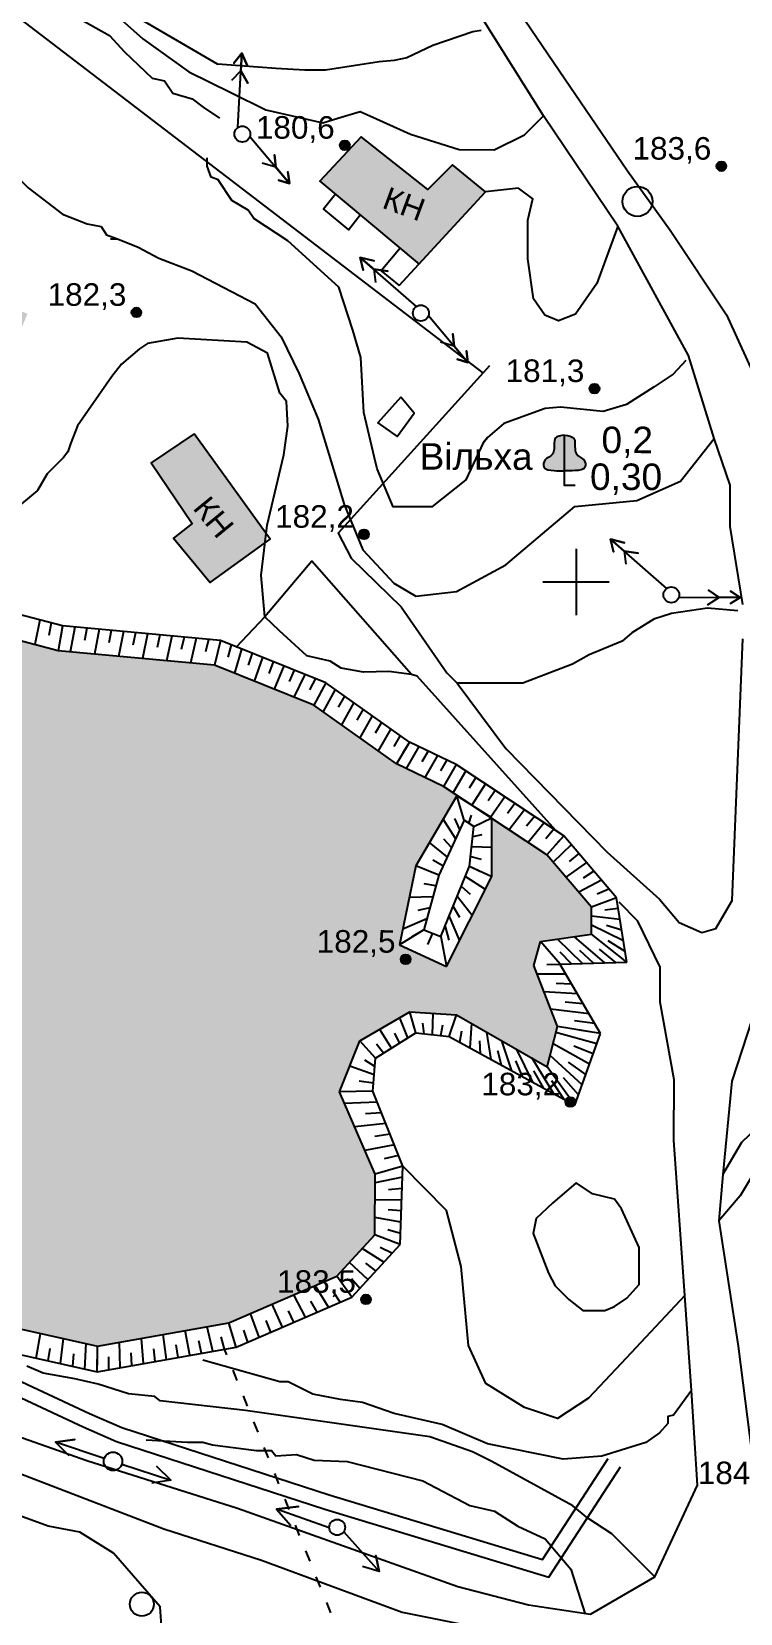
# Model space of a CAD drawing. Header units: millimetres. Extents: x 6243 to 9314, y 4730 to 7085.
# Drawn here: x 7117.9 to 7224.8, y 6244.3 to 6483 of the extents above; entities that cross this region are included whole.
import ezdxf

# ---------------------------------------------------------------- set-up
doc = ezdxf.new("R2010")
doc.units = ezdxf.units.MM
doc.header["$LTSCALE"] = 0.7
doc.linetypes.add('ACAD_ISO03W100', pattern=[30, 12, -18])
for name, color, linetype in [('відм', 14, 'Continuous'), ('горизонталі', 22, 'Continuous'), ('дерево', 7, 'Continuous'), ('Откос', 7, 'Continuous'), ('чорн', 255, 'Continuous')]:
    doc.layers.add(name, color=color, linetype=linetype)
doc.styles.get("Standard").update_dxf_attribs({"font": 'arial.ttf'})

# ---------------------------------------------------------------- blocks, each defined once
blk = doc.blocks.new('2')
at = {"layer": 'чорн', "color": 7, "ltscale": 0.2, "transparency": 33554687}
for points in [[(5384.23, 2474.06), (5382.07, 2477.27), (5383.33, 2476.55), (5382.07, 2477.27), (5382.25, 2475.85)], [(5385.02, 2472.91), (5387.23, 2469.73), (5387.02, 2471.17), (5387.23, 2469.73), (5385.97, 2470.41)]]:
    blk.add_lwpolyline(points, dxfattribs=at)
blk.add_circle((5384.63, 2473.49), 0.697, dxfattribs=at)

msp = doc.modelspace()

# ---------------------------------------------------------------- hatches: boundary and pattern name
at = {"layer": 'відм', "ltscale": 0.2}
h = msp.add_hatch(color=32, dxfattribs=at)
h.dxf.hatch_style = 1
h.paths.add_polyline_path([(7165.85, 6465.87, 1), (7164.38, 6465.87, 1)])
h = msp.add_hatch(color=32, dxfattribs=at)
h.dxf.hatch_style = 1
h.paths.add_polyline_path([(7222.64, 6462.72, 1), (7221.17, 6462.72, 1)])
h = msp.add_hatch(color=32, dxfattribs=at)
h.dxf.hatch_style = 1
h.paths.add_polyline_path([(7134.43, 6440.65, 1), (7132.97, 6440.66, 1)])
h = msp.add_hatch(color=32, dxfattribs=at)
h.dxf.hatch_style = 1
h.paths.add_polyline_path([(7203.5, 6429.15, 1), (7202.03, 6429.15, 1)])
h = msp.add_hatch(color=32, dxfattribs=at)
h.dxf.hatch_style = 1
h.paths.add_polyline_path([(7168.75, 6407.17, 1), (7167.28, 6407.17, 1)])
h = msp.add_hatch(color=256, dxfattribs=at)
h.dxf.hatch_style = 1
h.paths.add_polyline_path([(7175.02, 6343.03, 1), (7173.55, 6343.03, 1)])
h = msp.add_hatch(color=32, dxfattribs=at)
h.dxf.hatch_style = 1
h.paths.add_polyline_path([(7199.84, 6321.5, 1), (7198.37, 6321.5, 1)])
h = msp.add_hatch(color=32, dxfattribs=at)
h.dxf.hatch_style = 1
h.paths.add_polyline_path([(7169.05, 6291.7, 1), (7167.58, 6291.7, 1)])
at = {"layer": 'чорн', "ltscale": 0.2}
h = msp.add_hatch(color=5, dxfattribs=at)
h.dxf.hatch_style = 1
h.set_gradient(color1=(0, 0, 255), color2=(0, 0, 255), tint=1)
h.paths.add_polyline_path([(7051.75, 6427.54), (7031.34, 6453.15), (7022.25, 6462.51), (7015.11, 6472.69), (7010.39, 6476.75), (7001.48, 6476.76), (6987.69, 6472.9), (6973.26, 6462.38), (6971.88, 6455.72), (6976.76, 6443.52), (6997.48, 6410.18), (7007.67, 6392.59), (7026.81, 6374.67), (7035.19, 6370.66), (7042.41, 6369.66), (7049.68, 6364.37), (7054.11, 6354.88), (7057.84, 6340.15), (7064.39, 6327.53), (7078.67, 6310.87), (7096.01, 6296.2), (7108.92, 6288.86), (7127.85, 6284.65), (7147.64, 6288.17), (7163.92, 6295.21), (7169.66, 6301.46), (7169.67, 6310.63), (7164.33, 6323.05), (7167.4, 6330.72), (7174.91, 6335.08), (7181.97, 6334.65), (7195.62, 6326.8), (7197.17, 6332.87), (7193.6, 6342.08), (7194.62, 6345.7), (7202.29, 6346.8), (7202.3, 6350.91), (7195.58, 6358.81), (7187.28, 6364.32), (7187.27, 6355.54), (7180.44, 6341.92), (7173.35, 6345.22), (7175.83, 6357.12), (7182.04, 6367.79), (7180.02, 6369.13), (7172.93, 6372.53), (7160.44, 6381.4), (7145.48, 6387.4), (7121.91, 6389.59), (7106.03, 6393.78), (7078.64, 6402.84), (7070.07, 6407.22)])
at = {"layer": 'чорн', "ltscale": 0.2, "true_color": 0xf26722}
h = msp.add_hatch(color=30, dxfattribs=at)
h.dxf.hatch_style = 1
h.paths.add_polyline_path([(7089.1, 6451.68), (7081.98, 6435.76), (7110.77, 6424.73), (7117.27, 6440.45)])
h.paths.add_polyline_path([(7142.42, 6422.35), (7135.94, 6417.95), (7142.08, 6408.81), (7139.29, 6406.61), (7144.8, 6399.87), (7153.1, 6405.91), (7153.26, 6407.27)])
h.paths.add_polyline_path([(7167.57, 6467.14), (7161.37, 6460.44), (7176.32, 6447.96), (7186.31, 6458.86), (7181.36, 6462.95), (7177.65, 6459.21)])
h.paths.add_polyline_path([(7337.2, 6163.56), (7317.34, 6169.78), (7314.83, 6161.88), (7335.27, 6155.81)])
h.paths.add_polyline_path([(7442.68, 6259.93, -0.347605), (7442.59, 6260.83), (7441.99, 6266.81), (7439.88, 6293.76), (7415.69, 6291.4), (7421.32, 6233.26, -0.429974), (7422.08, 6232.52), (7426.98, 6232.96), (7445.21, 6234.83)])
h.paths.add_polyline_path([(7467.35, 6262.85), (7443.71, 6259.9, -0.319893), (7442.86, 6259.79), (7442.7, 6259.77), (7445.21, 6234.83), (7470.18, 6237.38)])
h.paths.add_polyline_path([(7470.18, 6237.38), (7445.21, 6234.83), (7446.19, 6224.99), (7471.19, 6228.29)])
h.paths.add_polyline_path([(7490.17, 6202.85), (7453.53, 6198.83), (7455.63, 6173.52), (7492.33, 6178.02)])
h.paths.add_polyline_path([(7502.15, 6204.16), (7490.17, 6202.85), (7492.33, 6178.02), (7503.32, 6179.37)])
h.paths.add_polyline_path([(7489.79, 6264.41), (7484.64, 6263.85), (7484.21, 6266.64), (7476.61, 6265.78), (7481.26, 6230.53), (7494.81, 6231.9)])
h.paths.add_polyline_path([(7605.91, 6233.57), (7576.31, 6235.14), (7575.5, 6215.55), (7605.11, 6214.88)])
h.paths.add_polyline_path([(7635.46, 6231.28), (7616.46, 6232.2), (7615.78, 6219.39), (7634.86, 6218.65)])
h.paths.add_polyline_path([(7629.1, 6237.04), (7616.76, 6237.44), (7616.46, 6232.2), (7629.1, 6231.59)])
h.paths.add_polyline_path([(7541.73, 6281.35), (7539.44, 6275.22), (7543.85, 6273.77), (7543.04, 6272.05), (7551.3, 6269.4), (7552.62, 6272.72), (7578.65, 6264.84), (7579.55, 6267.98), (7579.55, 6269.81)])
h.paths.add_polyline_path([(7607.16, 6261.15), (7582.56, 6262.48), (7582.55, 6254.24), (7607.15, 6253.63)])
h.paths.add_polyline_path([(7657.49, 6203.44), (7643.22, 6202.27), (7645.02, 6189.86), (7658.59, 6191.58)])
h.paths.add_polyline_path([(7634.29, 6198.53), (7600.66, 6194.64), (7601.56, 6187.72), (7601.95, 6184.1), (7635.22, 6188.13)])
h.paths.add_polyline_path([(7643.46, 6096.07), (7629.22, 6094.03), (7629.87, 6087.95), (7632.94, 6088.41), (7633.21, 6086.21), (7636.12, 6086.6), (7635.87, 6088.8), (7638.97, 6089.28), (7639.31, 6086.81), (7642.08, 6087.17), (7641.78, 6089.71), (7644.34, 6090.06)])
h.paths.add_polyline_path([(7094.55, 6434.2), (7101.96, 6431.47), (7104.38, 6438.05), (7096.97, 6440.78)], flags=24)
h.paths.add_polyline_path([(7139.86, 6410.84), (7144.87, 6404.74), (7150.29, 6409.18), (7145.27, 6415.29)], flags=25)
h.paths.add_polyline_path([(7168.77, 6455.18), (7176.18, 6452.45), (7178.6, 6459.03), (7171.19, 6461.76)], flags=24)
h.paths.add_polyline_path([(7427.66, 6260.39), (7435.96, 6261.18), (7435.18, 6269.38), (7426.88, 6268.59)], flags=24)
h.paths.add_polyline_path([(7452.2, 6247.57), (7460.5, 6248.36), (7459.72, 6256.56), (7451.42, 6255.77)], flags=24)
h.paths.add_polyline_path([(7456.28, 6226.73), (7464.58, 6227.52), (7463.8, 6235.73), (7455.5, 6234.94)], flags=24)
h.paths.add_polyline_path([(7468.9, 6181.83), (7477.2, 6182.62), (7476.42, 6190.83), (7468.12, 6190.04)], flags=24)
h.paths.add_polyline_path([(7493.22, 6185.32), (7501.53, 6186.11), (7500.75, 6194.32), (7492.44, 6193.53)], flags=24)
h.paths.add_polyline_path([(7480.81, 6242.64), (7489.11, 6243.43), (7488.33, 6251.63), (7480.02, 6250.84)], flags=24)
h.paths.add_polyline_path([(7586.89, 6219.95), (7595.2, 6220.74), (7594.42, 6228.94), (7586.11, 6228.15)], flags=24)
h.paths.add_polyline_path([(7621.86, 6220.53), (7630.16, 6221.32), (7629.38, 6229.53), (7621.08, 6228.74)], flags=24)
h.paths.add_polyline_path([(7544.36, 6271.72), (7552.66, 6272.51), (7551.88, 6280.71), (7543.58, 6279.92)], flags=24)
h.paths.add_polyline_path([(7589.26, 6253.03), (7597.57, 6253.82), (7596.79, 6262.03), (7588.48, 6261.24)], flags=9)
h.paths.add_polyline_path([(7647.29, 6193.03), (7655.59, 6193.82), (7654.81, 6202.03), (7646.51, 6201.24)], flags=24)
h.paths.add_polyline_path([(7615.11, 6184.68), (7623.41, 6185.47), (7622.63, 6193.68), (7614.33, 6192.89)], flags=25)
h.paths.add_polyline_path([(7631.58, 6087.21), (7639.89, 6088), (7639.1, 6096.2), (7630.8, 6095.41)], flags=9)
at = {"layer": 'чорн', "ltscale": 0.2}
h = msp.add_hatch(color=256, dxfattribs=at)
h.dxf.hatch_style = 1
edge = h.paths.add_edge_path()
edge.add_spline(control_points=[(7198.24, 6416.75), (7198.74, 6416.75), (7199.74, 6416.75), (7201.64, 6416.94), (7201.28, 6418.66), (7200.04, 6418.96), (7199.72, 6420.29), (7200.04, 6421.9), (7198.83, 6422.04), (7198.25, 6422.11)], knot_values=[0, 0, 0, 0, 0.79324, 1.617737, 2.123988, 2.843267, 3.252671, 4.0697, 4.805889, 4.805889, 4.805889, 4.805889], degree=3, periodic=0)
edge.add_line((7198.25, 6422.11), (7198.24, 6416.75))
edge = h.paths.add_edge_path()
edge.add_spline(control_points=[(7198.25, 6422.11), (7197.67, 6422.04), (7196.45, 6421.91), (7196.77, 6420.29), (7196.45, 6418.97), (7195.21, 6418.67), (7194.85, 6416.94), (7196.74, 6416.75), (7197.75, 6416.75), (7198.24, 6416.75)], knot_values=[0, 0, 0, 0, 0.736189, 1.553218, 1.962623, 2.681901, 3.188152, 4.012649, 4.805889, 4.805889, 4.805889, 4.805889], degree=3, periodic=0)
edge.add_line((7198.24, 6416.75), (7198.25, 6422.11))

# ---------------------------------------------------------------- linework, layer by layer
at = {"layer": 'відм', "color": 32, "ltscale": 0.2}
for centre in [(7165.12, 6465.87), (7221.91, 6462.72), (7133.7, 6440.65), (7202.77, 6429.15), (7168.02, 6407.17), (7199.11, 6321.5), (7168.31, 6291.7)]:
    msp.add_circle(centre, 0.733, dxfattribs=at)
at = {"layer": 'відм', "color": 7, "ltscale": 0.2}
msp.add_circle((7174.28, 6343.03), 0.733, dxfattribs=at)
at = {"layer": 'горизонталі', "color": 32}
for points in [[(7130.56, 6485.61), (7134.68, 6481.94), (7141.58, 6476.96), (7147.93, 6473.83), (7153.21, 6471.22), (7161.81, 6469.28), (7164.07, 6469.96), (7167.44, 6470.98), (7169.88, 6469.88), (7175.02, 6467.55), (7182.35, 6465.22), (7187.62, 6465.21), (7192.2, 6467.45), (7195.07, 6470.31)], [(7185.66, 6483.21), (7184.42, 6483.01), (7178.4, 6480.94), (7174.45, 6479.08), (7172.58, 6478.66), (7170.3, 6478.46), (7162.21, 6477.22), (7159.1, 6477.23), (7154.74, 6477.44), (7152.04, 6477.65), (7145.92, 6478.13), (7132.88, 6485.72)], [(7125.49, 6484.74), (7129.64, 6482.45), (7131.92, 6479.96), (7136.06, 6476.01), (7137.93, 6475.59), (7139.17, 6473.72), (7142.08, 6472.89), (7143.74, 6471.64), (7146.22, 6469.98)], [(7108.06, 6478.12), (7110.13, 6475), (7110.54, 6469.61), (7111.36, 6465.87), (7113.43, 6463.38), (7114.47, 6462.34), (7115.71, 6461.09), (7117.37, 6459.43), (7122.55, 6455.48), (7126.29, 6454.03), (7128.36, 6453.61), (7129.19, 6452.36), (7130.85, 6451.74)], [(7186, 6420.97), (7183.35, 6415.37), (7178.22, 6411.32), (7172.42, 6411.32), (7170.02, 6417.04), (7169.61, 6418.7), (7167.96, 6425.55), (7167.55, 6433.85), (7166.31, 6438), (7164.24, 6444.44), (7156.54, 6451.46), (7151.39, 6454.83), (7150.56, 6456.07), (7148.08, 6457.53), (7146.01, 6460.64), (7144.97, 6461.06), (7144.35, 6462.72), (7144.35, 6463.97)], [(7206.28, 6453.65), (7203.1, 6445.04), (7199.91, 6440.39), (7197.36, 6439.39), (7195.27, 6440.25), (7193.56, 6442.72), (7192.72, 6448.76), (7192.73, 6454.57), (7193.45, 6457.78), (7191.29, 6459.4), (7186.31, 6458.86)], [(7129.81, 6451.74), (7130.85, 6451.74), (7133.96, 6450.49), (7137.07, 6448.83), (7142.05, 6446.95), (7151.59, 6441.96), (7155.52, 6436.98), (7158.21, 6431.37), (7161.11, 6424.52), (7165.04, 6411.66), (7167.85, 6404.83), (7172.49, 6399.79), (7175.81, 6397.83), (7181.94, 6398.54), (7189.41, 6402.55), (7199.8, 6411.34), (7209.14, 6412.28), (7215.72, 6415.21), (7220.8, 6421.61)], [(7175.17, 6386.03), (7171.73, 6386.48), (7167.91, 6386.34), (7164.59, 6386.96), (7162.93, 6388), (7159.41, 6388.84), (7155.26, 6392.58), (7153.04, 6394.69), (7152.52, 6401.01), (7153.41, 6408.56), (7155.92, 6419.14), (7156.54, 6423.49), (7156.34, 6427.23), (7155.3, 6428.47), (7153.44, 6434.49), (7150.33, 6436.16), (7139.96, 6436.79), (7135.39, 6435.97), (7134.15, 6435.14), (7131.45, 6432.86), (7129.99, 6430.99), (7124.8, 6423.53), (7123.76, 6420.83), (7123.34, 6419.59), (7122.72, 6418.76), (7120.22, 6416.27), (7118.77, 6413.78), (7116.07, 6411.51)], [(7216.52, 6433.38), (7214.65, 6431.31), (7211.74, 6429.44), (7207.59, 6426.75), (7204.06, 6425.72), (7197.63, 6426.35), (7195.35, 6426.14), (7189.12, 6423.87), (7186.63, 6421.8), (7186, 6420.97), (7186.63, 6421.8)], [(7224.36, 6395.61), (7219.79, 6396.03), (7214.4, 6395.21), (7211.7, 6394.38), (7208.38, 6392.31), (7206.92, 6391.06), (7201.94, 6389), (7199.45, 6387.55), (7191.97, 6384.69), (7182.07, 6384.71)], [(7222.1, 6310.55), (7224.96, 6315.43), (7227.4, 6317.73), (7234.17, 6329.83), (7240.38, 6338.55), (7243.1, 6340.84)], [(7233.46, 6318.7), (7228.58, 6313.83), (7226.69, 6310.63), (7224.74, 6307.32), (7221.53, 6303.54)], [(7216.39, 6292.29), (7206.79, 6282.04), (7201.86, 6276.78), (7197.19, 6273.71), (7192.23, 6275.41), (7186.37, 6279.02), (7183.78, 6284.77), (7182.67, 6296.69), (7180.46, 6305.13), (7173.87, 6311.82)], [(7207.64, 6291.89), (7209.51, 6293.96), (7209.51, 6299.56), (7206.82, 6305.37), (7205.79, 6306.83), (7202.47, 6307.66), (7199.98, 6309.32), (7196.45, 6306.22), (7193.96, 6303.94), (7193.54, 6301.65), (7195.81, 6295.64), (7196.85, 6293.77), (7198.92, 6291.69), (7200.99, 6290.03), (7204.31, 6290.02), (7205.77, 6290.64), (7207.64, 6291.89)], [(7211.84, 6249.83), (7205.37, 6256.34), (7201.74, 6258.67), (7199.51, 6260.57), (7187.27, 6267.22), (7184.37, 6268.68), (7177.94, 6270.97), (7150.14, 6274.94), (7137.28, 6276.41), (7136.45, 6277.03), (7132.51, 6277.45), (7127.95, 6278.91), (7124.42, 6279.74), (7119.65, 6280.58), (7117.16, 6281.62)], [(7217.37, 6277.97), (7214.67, 6274.24), (7213.84, 6274.04), (7213.84, 6273), (7212.59, 6271.55), (7210.52, 6270.1), (7203.87, 6268.03), (7198.06, 6267.62), (7186.65, 6269.92), (7179.81, 6272.83), (7172.55, 6274.5), (7167.78, 6276.16), (7164.46, 6276.58), (7160.31, 6277.42), (7156.58, 6279.29), (7155.34, 6279.29), (7143.7, 6282.54)], [(7136.04, 6219.69), (7137.46, 6222.75), (7137.98, 6235.27), (7137.29, 6245.33), (7130.25, 6253.4), (7125.18, 6256.59), (7120.39, 6257.48), (7114.47, 6259.66), (7110.52, 6260.43), (7102.37, 6265.82), (7100.47, 6270.57)], [(7135.14, 6270.49), (7141.42, 6270.18), (7143.71, 6270.18), (7145.16, 6269.76), (7151.8, 6268.92), (7154.08, 6268.92), (7154.7, 6268.09), (7157.81, 6268.29), (7160.51, 6267.46), (7165.49, 6267.25), (7176.9, 6264.33), (7183.95, 6260.58), (7187.68, 6259.75), (7191.2, 6257.46), (7195.35, 6255.59), (7199.21, 6251.01), (7201.35, 6244.22)]]:
    msp.add_lwpolyline(points, dxfattribs=at)
at = {"layer": 'дерево', "color": 7, "ltscale": 0.2}
msp.add_circle((7134.52, 6245.7), 1.8, dxfattribs=at)
at = {"layer": 'Откос', "color": 7, "ltscale": 0.5}
for p, q in [((7119.14, 6394.24), (7118.38, 6390.52)), ((7120.85, 6393.79), (7120.5, 6391.92)), ((7122.57, 6393.34), (7121.91, 6389.59)), ((7122.57, 6393.34), (7122.24, 6391.47)), ((7124.4, 6393.17), (7123.72, 6389.42)), ((7126.23, 6393), (7125.88, 6391.13)), ((7128.07, 6392.83), (7127.35, 6389.09)), ((7129.9, 6392.66), (7129.53, 6390.79)), ((7131.73, 6392.49), (7130.97, 6388.75)), ((7133.56, 6392.32), (7133.17, 6390.45)), ((7135.39, 6392.15), (7134.6, 6388.41)), ((7137.22, 6391.98), (7136.82, 6390.11)), ((7139.05, 6391.81), (7138.23, 6388.08)), ((7140.88, 6391.64), (7140.46, 6389.77)), ((7142.72, 6391.47), (7141.85, 6387.74)), ((7144.55, 6391.3), (7144.11, 6389.43)), ((7146.38, 6391.13), (7145.48, 6387.4)), ((7146.38, 6391.13), (7145.48, 6387.4)), ((7147.97, 6390.49), (7147.47, 6388.65)), ((7149.56, 6389.85), (7148.47, 6386.2)), ((7151.14, 6389.21), (7150.56, 6387.41)), ((7152.73, 6388.58), (7151.46, 6385)), ((7154.32, 6387.94), (7153.64, 6386.17)), ((7155.91, 6387.3), (7154.46, 6383.8)), ((7157.5, 6386.66), (7156.73, 6384.93)), ((7159.09, 6386.03), (7157.45, 6382.6)), ((7160.68, 6385.39), (7159.81, 6383.69)), ((7162.27, 6384.75), (7160.44, 6381.4)), ((7162.27, 6384.75), (7161.35, 6383.08)), ((7163.67, 6383.76), (7161.83, 6380.42)), ((7165.07, 6382.76), (7164.14, 6381.1)), ((7166.47, 6381.77), (7164.6, 6378.44)), ((7167.86, 6380.78), (7166.93, 6379.12)), ((7169.26, 6379.78), (7167.38, 6376.47)), ((7170.66, 6378.79), (7169.71, 6377.14)), ((7172.06, 6377.8), (7170.15, 6374.5)), ((7173.46, 6376.8), (7172.5, 6375.16)), ((7174.86, 6375.81), (7172.93, 6372.53)), ((7174.86, 6375.81), (7173.89, 6374.17)), ((7176.27, 6375.13), (7174.35, 6371.85)), ((7177.68, 6374.46), (7176.72, 6372.81)), ((7179.08, 6373.78), (7177.19, 6370.49)), ((7180.49, 6373.11), (7179.55, 6371.46)), ((7181.9, 6372.43), (7180.02, 6369.13)), ((7181.9, 6372.43), (7180.96, 6370.78)), ((7183.37, 6371.45), (7181.44, 6368.19)), ((7184.85, 6370.47), (7183.85, 6368.86)), ((7186.32, 6369.5), (7184.27, 6366.31)), ((7183.09, 6364.01), (7181.99, 6367.71)), ((7183.09, 6364.01), (7181.99, 6367.71)), ((7187.8, 6368.52), (7186.74, 6366.95)), ((7189.27, 6367.54), (7187.1, 6364.44)), ((7190.75, 6366.56), (7189.63, 6365.03)), ((7181.82, 6361.26), (7179.94, 6364.18)), ((7182.45, 6362.63), (7181.71, 6364.29)), ((7183.83, 6363.54), (7184.23, 6364.79)), ((7184.57, 6363.06), (7187.28, 6364.37)), ((7184.57, 6363.06), (7187.28, 6364.37)), ((7192.22, 6365.58), (7189.92, 6362.56)), ((7193.7, 6364.6), (7192.52, 6363.11)), ((7184.42, 6361.57), (7185.84, 6361.86)), ((7195.17, 6363.63), (7192.75, 6360.68)), ((7196.65, 6362.65), (7195.41, 6361.2)), ((7198.12, 6361.67), (7195.58, 6358.81)), ((7198.12, 6361.67), (7196.85, 6360.24)), ((7180.55, 6358.5), (7177.89, 6360.65)), ((7181.18, 6359.88), (7180.05, 6361.15)), ((7184.26, 6360.07), (7187.27, 6359.96)), ((7199.26, 6360.33), (7196.54, 6357.68)), ((7179.28, 6355.75), (7175.83, 6357.12)), ((7179.28, 6355.75), (7175.83, 6357.12)), ((7179.91, 6357.13), (7178.39, 6358.01)), ((7183.94, 6357.07), (7185.6, 6356.3)), ((7183.94, 6357.07), (7187.27, 6355.54)), ((7184.1, 6358.57), (7185.68, 6358.16)), ((7201.54, 6357.65), (7198.46, 6355.42)), ((7200.4, 6358.99), (7198.95, 6357.77)), ((7178.83, 6354.1), (7177.08, 6354.42)), ((7183.32, 6355.55), (7186.29, 6353.6)), ((7203.81, 6354.98), (7200.38, 6353.17)), ((7202.68, 6356.32), (7201.05, 6355.3)), ((7178.38, 6352.45), (7174.84, 6352.36)), ((7182.09, 6352.53), (7184.34, 6349.71)), ((7182.71, 6354.04), (7184.01, 6352.85)), ((7206.09, 6352.3), (7202.3, 6350.91)), ((7206.09, 6352.3), (7202.3, 6350.91)), ((7204.95, 6353.64), (7203.15, 6352.84)), ((7177.93, 6350.8), (7176.14, 6350.39)), ((7180.85, 6349.5), (7182.39, 6345.81)), ((7181.47, 6351.01), (7182.42, 6349.39)), ((7206.61, 6349.06), (7202.3, 6349.54)), ((7206.35, 6350.68), (7204.33, 6350.45)), ((7177.04, 6347.49), (7173.35, 6345.22)), ((7177.48, 6349.14), (7173.85, 6347.6)), ((7177.04, 6347.49), (7175.19, 6346.35)), ((7180.24, 6347.98), (7180.82, 6345.93)), ((7207.13, 6345.82), (7202.3, 6348.17)), ((7206.87, 6347.44), (7204.58, 6348.15)), ((7178.33, 6346.98), (7177.61, 6345.28)), ((7179.62, 6346.47), (7180.44, 6341.92)), ((7179.62, 6346.47), (7180.44, 6341.92)), ((7197.6, 6342.3), (7194.62, 6345.7)), ((7200.95, 6342.39), (7197.18, 6346.07)), ((7204.3, 6342.49), (7199.74, 6346.43)), ((7207.65, 6342.58), (7202.29, 6346.8)), ((7207.65, 6342.58), (7202.29, 6346.8)), ((7207.39, 6344.2), (7204.84, 6345.84)), ((7199.28, 6342.35), (7197.59, 6344.12)), ((7202.63, 6342.44), (7200.54, 6344.35)), ((7205.98, 6342.54), (7203.5, 6344.58)), ((7198.46, 6340.78), (7194.11, 6340.77)), ((7197.59, 6342.27), (7195.6, 6342.18)), ((7200.2, 6337.8), (7195.13, 6338.13)), ((7199.33, 6339.29), (7196.98, 6339.37)), ((7201.94, 6334.82), (7196.15, 6335.5)), ((7201.07, 6336.31), (7198.36, 6336.56)), ((7174.6, 6331.17), (7173.41, 6334.21)), ((7175.82, 6331.93), (7174.91, 6335.08)), ((7175.82, 6331.93), (7175.37, 6333.51)), ((7177.08, 6331.8), (7176.88, 6333.39)), ((7178.34, 6331.66), (7178.44, 6334.87)), ((7179.6, 6331.52), (7179.9, 6333.14)), ((7180.86, 6331.39), (7181.97, 6334.65)), ((7180.86, 6331.39), (7181.97, 6334.65)), ((7184.01, 6329.66), (7184.25, 6333.35)), ((7203.68, 6331.84), (7197.17, 6332.87)), ((7202.81, 6333.33), (7199.74, 6333.76)), ((7169.72, 6328.1), (7167.4, 6330.72)), ((7169.72, 6328.1), (7167.4, 6330.72)), ((7172.16, 6329.63), (7170.4, 6332.46)), ((7173.38, 6330.4), (7172.64, 6331.87)), ((7182.44, 6330.52), (7182.77, 6332.26)), ((7185.59, 6328.79), (7185.49, 6330.74)), ((7187.17, 6327.93), (7186.52, 6332.04)), ((7190.32, 6326.2), (7188.8, 6330.73)), ((7203.12, 6330.29), (7196.95, 6332)), ((7203.68, 6331.84), (7200.43, 6332.35)), ((7170.94, 6328.86), (7169.92, 6330.23)), ((7188.75, 6327.07), (7188.2, 6329.22)), ((7193.48, 6324.48), (7191.07, 6329.42)), ((7196.63, 6322.75), (7193.35, 6328.11)), ((7200.9, 6324.11), (7196.06, 6328.53)), ((7202.01, 6327.2), (7196.51, 6330.27)), ((7202.57, 6328.75), (7199.65, 6329.94)), ((7169.54, 6325.6), (7165.86, 6326.89)), ((7169.63, 6326.85), (7168.13, 6327.82)), ((7191.9, 6325.34), (7190.92, 6327.71)), ((7195.06, 6323.61), (7193.63, 6326.19)), ((7199.79, 6321.02), (7195.62, 6326.8)), ((7199.79, 6321.02), (7195.62, 6326.8)), ((7201.46, 6325.66), (7198.87, 6327.53)), ((7169.45, 6324.35), (7167.27, 6324.66)), ((7198.21, 6321.88), (7196.35, 6324.67)), ((7200.34, 6322.57), (7198.09, 6325.12)), ((7169.36, 6323.11), (7164.33, 6323.05)), ((7170.01, 6321.49), (7165.09, 6321.28)), ((7169.36, 6323.11), (7166.85, 6323.08)), ((7170.65, 6319.88), (7168.25, 6319.69)), ((7171.3, 6318.27), (7166.62, 6317.73)), ((7171.94, 6316.65), (7169.66, 6316.31)), ((7172.59, 6315.04), (7168.14, 6314.18)), ((7173.87, 6311.82), (7169.67, 6310.63)), ((7173.23, 6313.43), (7171.07, 6312.92)), ((7173.87, 6311.82), (7171.77, 6311.23)), ((7173.81, 6310.13), (7169.67, 6309.32)), ((7173.69, 6306.74), (7169.67, 6306.7)), ((7173.75, 6308.43), (7171.71, 6308.22)), ((7173.63, 6305.05), (7171.65, 6305.22)), ((7173.57, 6303.36), (7169.66, 6304.08)), ((7173.51, 6301.67), (7171.58, 6302.22)), ((7171.02, 6297.34), (7167.75, 6299.37)), ((7173.45, 6299.98), (7169.66, 6301.46)), ((7173.45, 6299.98), (7169.66, 6301.46)), ((7172.23, 6298.66), (7170.47, 6299.54)), ((7168.59, 6294.69), (7165.83, 6297.29)), ((7169.81, 6296.01), (7168.3, 6297.17)), ((7166.16, 6292.05), (7163.92, 6295.21)), ((7166.16, 6292.05), (7163.92, 6295.21)), ((7167.38, 6293.37), (7166.13, 6294.81)), ((7159.19, 6289.03), (7157.41, 6292.39)), ((7162.68, 6290.54), (7160.66, 6293.8)), ((7164.42, 6291.3), (7163.36, 6292.9)), ((7155.71, 6287.53), (7154.15, 6290.98)), ((7157.45, 6288.28), (7156.61, 6289.98)), ((7160.93, 6289.79), (7159.98, 6291.44)), ((7145.24, 6283.89), (7144.34, 6287.58)), ((7148.73, 6284.51), (7147.64, 6288.17)), ((7148.73, 6284.51), (7147.64, 6288.17)), ((7152.22, 6286.02), (7150.89, 6289.57)), ((7153.96, 6286.77), (7153.24, 6288.53)), ((7118.57, 6282.83), (7119.24, 6286.57)), ((7122.25, 6282.02), (7122.69, 6285.8)), ((7125.93, 6281.2), (7126.13, 6285.04)), ((7131.26, 6281.41), (7131.15, 6285.24)), ((7134.76, 6282.03), (7134.45, 6285.82)), ((7138.25, 6282.65), (7137.74, 6286.41)), ((7141.75, 6283.27), (7141.04, 6286.99)), ((7143.49, 6283.58), (7143.09, 6285.43)), ((7146.99, 6284.2), (7146.49, 6286.04)), ((7150.48, 6285.27), (7149.87, 6287.07)), ((7120.41, 6282.42), (7120.69, 6284.3)), ((7124.09, 6281.61), (7124.25, 6283.51)), ((7127.77, 6280.79), (7127.85, 6284.65)), ((7127.77, 6280.79), (7127.81, 6282.72)), ((7129.51, 6281.1), (7129.51, 6283.02)), ((7133.01, 6281.72), (7132.9, 6283.63)), ((7136.5, 6282.34), (7136.3, 6284.23)), ((7140, 6282.96), (7139.7, 6284.83))]:
    msp.add_line(p, q, dxfattribs=at)
at = {"layer": 'чорн', "color": 7, "ltscale": 0.2, "transparency": 33554687}
for p, q in [((7199.99, 6404.99), (7199.99, 6394.99)), ((7194.99, 6399.99), (7204.99, 6399.99)), ((7194.99, 6399.99), (7199.99, 6399.99))]:
    msp.add_line(p, q, dxfattribs=at)
at = {"layer": 'чорн', "ltscale": 0.2, "transparency": 33554687}
msp.add_line((7194.99, 6399.99), (7194.99, 6399.99), dxfattribs=at)
at = {"layer": 'чорн', "color": 7, "ltscale": 0.5}
for p, q in [((7122.57, 6393.34), (7107.11, 6397.42)), ((7121.91, 6389.59), (7106.03, 6393.78)), ((7146.38, 6391.13), (7122.57, 6393.34)), ((7162.27, 6384.75), (7146.38, 6391.13)), ((7145.48, 6387.4), (7121.91, 6389.59)), ((7160.44, 6381.4), (7145.48, 6387.4)), ((7174.86, 6375.81), (7162.27, 6384.75)), ((7172.93, 6372.53), (7160.44, 6381.4)), ((7181.9, 6372.43), (7174.86, 6375.81)), ((7180.02, 6369.13), (7172.93, 6372.53)), ((7198.12, 6361.67), (7181.9, 6372.43)), ((7195.58, 6358.81), (7180.02, 6369.13)), ((7181.99, 6367.71), (7175.83, 6357.12)), ((7187.28, 6364.37), (7181.99, 6367.71)), ((7183.09, 6364.01), (7179.28, 6355.75)), ((7184.57, 6363.06), (7183.09, 6364.01)), ((7187.27, 6355.54), (7187.28, 6364.37)), ((7183.94, 6357.07), (7184.57, 6363.06)), ((7206.09, 6352.3), (7198.12, 6361.67)), ((7175.83, 6357.12), (7173.35, 6345.22)), ((7179.62, 6346.47), (7183.94, 6357.07)), ((7202.3, 6350.91), (7195.58, 6358.81)), ((7179.28, 6355.75), (7177.04, 6347.49)), ((7180.44, 6341.92), (7187.27, 6355.54)), ((7207.65, 6342.58), (7206.09, 6352.3)), ((7202.29, 6346.8), (7202.3, 6350.91)), ((7177.04, 6347.49), (7179.62, 6346.47)), ((7173.35, 6345.22), (7180.44, 6341.92)), ((7193.6, 6342.08), (7194.62, 6345.7)), ((7194.62, 6345.7), (7202.29, 6346.8)), ((7197.6, 6342.3), (7207.65, 6342.58)), ((7197.17, 6332.87), (7193.6, 6342.08)), ((7197.59, 6342.27), (7197.6, 6342.3)), ((7203.68, 6331.84), (7197.59, 6342.27)), ((7167.4, 6330.72), (7174.91, 6335.08)), ((7174.91, 6335.08), (7181.97, 6334.65)), ((7181.97, 6334.65), (7195.62, 6326.8)), ((7195.62, 6326.8), (7197.17, 6332.87)), ((7164.33, 6323.05), (7167.4, 6330.72)), ((7169.72, 6328.1), (7175.82, 6331.93)), ((7175.82, 6331.93), (7180.86, 6331.39)), ((7180.86, 6331.39), (7199.79, 6321.02)), ((7199.79, 6321.02), (7203.68, 6331.84)), ((7169.36, 6323.11), (7169.72, 6328.1)), ((7169.67, 6310.63), (7164.33, 6323.05)), ((7173.87, 6311.82), (7169.36, 6323.11)), ((7173.45, 6299.98), (7173.87, 6311.82)), ((7169.66, 6301.46), (7169.67, 6310.63)), ((7163.92, 6295.21), (7169.66, 6301.46)), ((7166.16, 6292.05), (7173.45, 6299.98)), ((7147.64, 6288.17), (7163.92, 6295.21)), ((7148.73, 6284.51), (7166.16, 6292.05)), ((7108.92, 6288.86), (7127.85, 6284.65)), ((7127.85, 6284.65), (7147.64, 6288.17)), ((7107.54, 6285.28), (7127.77, 6280.79)), ((7127.77, 6280.79), (7148.73, 6284.51))]:
    msp.add_line(p, q, dxfattribs=at)
at = {"layer": 'чорн', "color": 7}
for points in [[(7245.25, 6546.17), (7221.12, 6566.12), (7182.2, 6592.84), (7145.05, 6584.35), (7103.6, 6565), (7070.45, 6540.95), (7036.9, 6515.79), (7012.31, 6498.32), (6989.83, 6482.25), (6959.24, 6463), (6968.42, 6438.79), (6993.57, 6403.41), (7011.11, 6376.73), (7023.43, 6359.7), (7034.53, 6345.45), (7047.22, 6329.34), (7057.92, 6315.58), (7072.73, 6297.21), (7125.68, 6272.46), (7130.71, 6270.27), (7162.11, 6260.07), (7195.89, 6249.8), (7206.71, 6266.46)], [(7234.41, 6506.32), (7178.99, 6555.19), (7172.63, 6562.29), (7163.69, 6567.77), (7154.99, 6570.67), (7147.53, 6569.52), (7141.73, 6564.81), (7135.95, 6558.52), (7131.86, 6553.32), (7132.92, 6547.63), (7140.3, 6539.3), (7148.41, 6532.83), (7153.03, 6527.47), (7165.61, 6516.31), (7178.91, 6502.52), (7192.31, 6484.7), (7198.29, 6475.89), (7207.74, 6462), (7214.19, 6453.08), (7222.66, 6440.27), (7227.59, 6429.48)], [(7225.15, 6396.57), (7223.23, 6408.34), (7223.24, 6414.58), (7220.8, 6421.61), (7216.92, 6434.16), (7206.28, 6453.65), (7195.07, 6470.31), (7185.93, 6484.93)], [(7173.33, 6444.7), (7186.31, 6458.86), (7181.36, 6462.95), (7177.65, 6459.21), (7167.57, 6467.14), (7161.37, 6460.44), (7176.32, 6447.96)], [(7163.7, 6458.49), (7161.88, 6456.26), (7165.66, 6453.12), (7167.43, 6455.38)], [(7173.44, 6450.36), (7170.6, 6446.91), (7173.33, 6444.7)], [(6952.91, 6439.33), (6966.93, 6422.18), (6979.54, 6405.94), (6981.68, 6401.8), (6984.95, 6396.49), (6994.98, 6384.26), (7009.56, 6360.37), (7013.82, 6355.42), (7021.17, 6343.33), (7028.27, 6334), (7033.58, 6326.05), (7039.76, 6317.77), (7044.76, 6309.61), (7054.28, 6298.94), (7062.87, 6291.51), (7072.77, 6284.05), (7090.75, 6273.47), (7100.47, 6270.57), (7115.61, 6265.64), (7137.83, 6257.06), (7152.54, 6252.35), (7173.76, 6244.52), (7188.29, 6241.6)], [(7186.92, 6432.58), (7164.13, 6407.35), (7166.09, 6403.56), (7173.62, 6396.22), (7180.51, 6386.24), (7182.07, 6384.71), (7189.42, 6374.83), (7204.68, 6359.2), (7212.58, 6352.09), (7215.53, 6348.57), (7218.96, 6347.06), (7221.07, 6347.69), (7223.5, 6351.93), (7225.15, 6391.41)], [(7173.58, 6427.86), (7170.08, 6423.97), (7173.01, 6421.94), (7175.56, 6425.43), (7173.58, 6427.86)], [(7142.42, 6422.35), (7135.94, 6417.95), (7142.08, 6408.81), (7139.29, 6406.61), (7144.8, 6399.87), (7153.85, 6406.45), (7142.42, 6422.35)], [(7196.92, 6362.46), (7176.05, 6385.75), (7175.17, 6386.03), (7160.15, 6403.12), (7153.04, 6394.69), (7148.7, 6390.07)], [(7097.38, 6277.55), (7126.23, 6267.39), (7148.93, 6260.22), (7182.14, 6248.4), (7192.81, 6245.61), (7202.17, 6244.21), (7211.84, 6249.83), (7218.32, 6263.67), (7217.37, 6277.97), (7216.39, 6292.29), (7214.75, 6315.73), (7214.76, 6324.85), (7212.68, 6336.58), (7212.69, 6341.83), (7209.29, 6348.8), (7206.51, 6351.66)], [(7228.78, 6340.97), (7223.48, 6324.66), (7222.1, 6310.55), (7221.53, 6303.54), (7224.44, 6284.66), (7226.82, 6265.7)]]:
    msp.add_lwpolyline(points, dxfattribs=at)
at = {"layer": 'чорн'}
msp.add_lwpolyline([(7243.82, 6544.44), (7219.77, 6564.33), (7181.74, 6590.43), (7145.79, 6582.22), (7104.74, 6563.05), (7071.78, 6539.15), (7038.22, 6513.98), (7013.61, 6496.5), (6991.09, 6480.39), (6961.99, 6462.08), (6970.42, 6439.85), (6995.42, 6404.68), (7012.95, 6378), (7025.22, 6361.05), (7036.3, 6346.83), (7048.98, 6330.72), (7059.68, 6316.98), (7074.15, 6299.02), (7126.6, 6274.51), (7131.51, 6272.37), (7162.78, 6262.21), (7194.93, 6252.44), (7204.83, 6267.68)], dxfattribs=at)
at = {"layer": 'чорн', "color": 7, "ltscale": 0.2}
for points in [[(7088.63, 6452.51), (7110.04, 6489.65), (7185.96, 6431.51)], [(7148.98, 6468.55), (7149.58, 6479.8), (7150.46, 6477.82), (7149.58, 6479.8), (7148.37, 6478.25), (7149.58, 6479.8), (7149.44, 6477.09), (7150.51, 6475.24), (7149.44, 6477.09), (7148.02, 6475.64)], [(7150.8, 6467.19), (7156.76, 6460.12), (7156.53, 6461.85), (7156.76, 6460.12), (7155.12, 6460.61), (7156.76, 6460.12), (7154.7, 6462.56), (7154.51, 6464.45), (7154.7, 6462.56), (7152.64, 6463.16)], [(7175.91, 6441.54), (7167.43, 6448.95), (7169.53, 6448.42), (7167.43, 6448.95), (7167.9, 6447.04), (7167.43, 6448.95), (7169.47, 6447.16), (7171.58, 6446.86), (7169.47, 6447.16), (7169.74, 6445.16)], [(7177.72, 6440.18), (7183.69, 6433.1), (7183.46, 6434.84), (7183.69, 6433.1), (7182.04, 6433.6), (7183.69, 6433.1), (7181.63, 6435.55), (7181.43, 6437.43), (7181.63, 6435.55), (7179.57, 6436.15)], [(7199.87, 6414.52), (7198.24, 6414.53), (7198.25, 6422.11)], [(7213.67, 6399.01), (7205.19, 6406.42), (7207.29, 6405.9), (7205.19, 6406.42), (7205.65, 6404.52), (7205.19, 6406.42), (7207.23, 6404.64), (7209.34, 6404.34), (7207.23, 6404.64), (7207.49, 6402.64)], [(7215.48, 6397.66), (7224.74, 6397.64), (7223.26, 6398.59), (7224.74, 6397.64), (7223.29, 6396.71), (7224.74, 6397.64), (7221.54, 6397.65), (7219.97, 6398.72), (7221.54, 6397.65), (7219.75, 6396.46)], [(7162.78, 6257.23), (7154.83, 6260.06), (7158.12, 6260.43), (7154.83, 6260.06), (7156.96, 6257.58)], [(7164.95, 6256.63), (7170.29, 6250.63), (7169.78, 6253.06), (7170.29, 6250.63), (7167.76, 6251.4)]]:
    msp.add_lwpolyline(points, dxfattribs=at)
at = {"layer": 'чорн', "color": 7, "linetype": 'ACAD_ISO03W100', "ltscale": 0.2}
msp.add_lwpolyline([(7373.05, 6147.77), (7224.18, 6214.71), (7170.85, 6224.92), (7146.99, 6284.2)], dxfattribs=at)
at = {"layer": 'чорн', "color": 7, "ltscale": 0.2}
for centre, radius in [((7149.67, 6467.57), 1.2), ((7209.24, 6457.41), 2.26), ((7176.59, 6440.55), 1.2), ((7214.35, 6398.03), 1.2), ((7163.97, 6257.3), 1.19)]:
    msp.add_circle(centre, radius, dxfattribs=at)
at = {"layer": 'чорн', "ltscale": 0.2}
for points in [[(7198.25, 6422.11), (7196.85, 6421.66), (7196.66, 6420.03), (7196.41, 6419.25), (7195.29, 6418.35), (7195.11, 6417.36), (7196.66, 6416.79), (7198.24, 6416.75)], [(7198.25, 6422.11), (7199.65, 6421.65), (7199.83, 6420.03), (7200.08, 6419.25), (7201.19, 6418.34), (7201.38, 6417.35), (7199.83, 6416.78), (7198.24, 6416.75)]]:
    msp.add_spline(points, degree=3, dxfattribs=at)

# ---------------------------------------------------------------- block references
at = {"layer": 'чорн', "xscale": 1.999999999999999, "yscale": 1.999999999999999, "zscale": 1.999999999999999, "rotation": 37.30976645546284}
msp.add_blockref('2', (1563.1, -4194.92), dxfattribs=at)

# ---------------------------------------------------------------- texts
at = {"layer": 'чорн', "color": 32, "ltscale": 0.2, "char_height": 3.4, "attachment_point": 1, "rotation": 359.9325}
for s, insert in [('180,6', (7151.71, 6470.28)), ('183,6', (7208.5, 6467.12)), ('182,3', (7120.3, 6445.06)), ('181,3', (7189.36, 6433.56)), ('182,2', (7154.61, 6411.57)), ('183,2', (7185.7, 6325.91)), ('184,3', (7218.35, 6267.23))]:
    msp.add_mtext_dynamic_manual_height_columns(s, width=2.4374, gutter_width=12.5, heights=[0], dxfattribs=dict(at, insert=insert))
at = {"layer": 'чорн', "color": 7, "ltscale": 0.2, "attachment_point": 1}
for s, width, insert, char_height, rotation in [('КН', 2.4374, (7171.74, 6459.69), 3.4, 339.7757), ('Вільха', 1.2563, (7176.4, 6420.92), 4, 359.9325), ('0,2', 1.2563, (7203.82, 6423.42), 4, 359.9325), ('0,30', 1.2563, (7202.09, 6417.86), 4, 359.9325), ('КН', 2.4374, (7144.7, 6413.23), 3.4, 309.4031), ('182,5', 2.4374, (7160.88, 6347.44), 3.4, 359.9325), ('183,5', 2.4374, (7154.91, 6296.11), 3.4, 359.9325)]:
    msp.add_mtext_dynamic_manual_height_columns(s, width=width, gutter_width=12.5, heights=[0], dxfattribs=dict(at, insert=insert, char_height=char_height, rotation=rotation))

doc.saveas('drawing.dxf')
